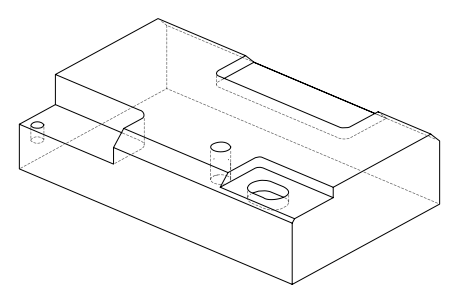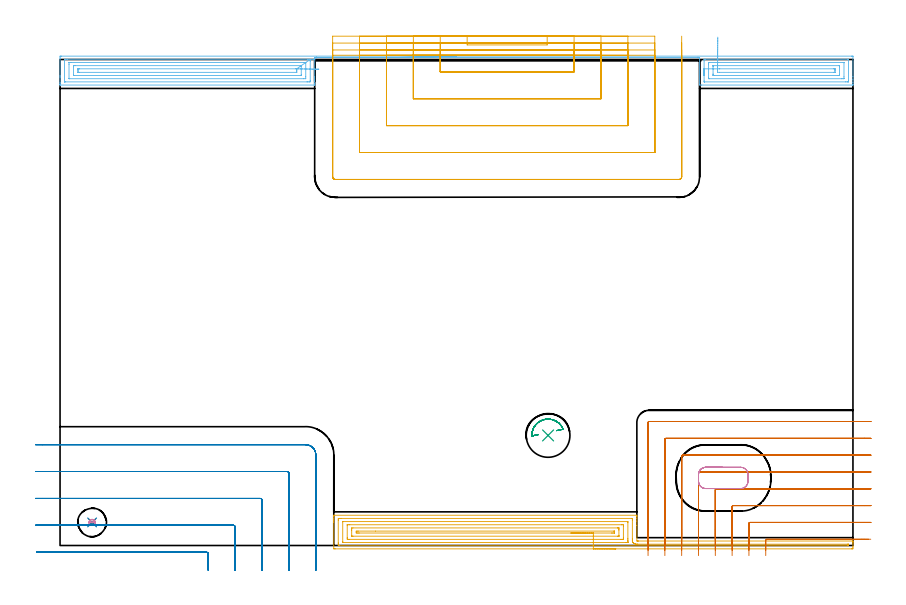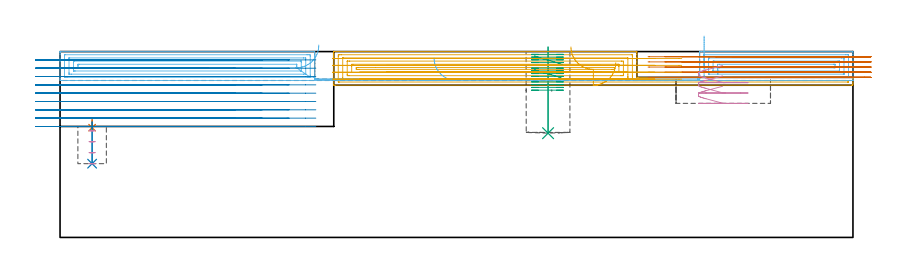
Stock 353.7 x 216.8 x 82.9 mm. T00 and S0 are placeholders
(PLAN: 11 operations, 9 tool changes, 53.8 min)
(1 SPOT_DRILL | STEP1POCKET | NXT0321_9005460120000 | 0.04 min | 3673 mm3)
(2 DRILL_BLIND_HOLE_INTO_CENTER | STEP1POCKET | NXT0301_088 | 0.08 min | 1714 mm3)
(3 INDEXABLE_INSERT_DRILL_BLIND_HOLE_FROM_SOLID | STEP1POCKET_1 | NXT0302_010 | 0.16 min | 10790 mm3)
(4 MILL_ROUGH_BLIND_HOLE_CONTOUR | STEP1POCKET | NXT0201_013 | Spiral | 0.22 min | 871 mm3)
(5 AREA_MILL | FG_CHAMFER_SURFACE | UGT0205_001 | 8.25 min | 26451 mm3)
(6 AREA_MILL_1 | FG_CHAMFER_SURFACE_1 | UGT0205_001 | 9.42 min | 28259 mm3)
(7 MILL_CORNER_NOTCH_RECTANGULAR | CORNER_NOTCH_RECTANGULAR | NXT0201_013 | Follow Part, ap 2.5, ae 75% | 8.74 min | 56936 mm3)
(8 MILL_CORNER_NOTCH_RECTANGULAR_1 | CORNER_NOTCH_RECTANGULAR_1 | NXT0201_012 | Follow Part, ap 4, ae 75% | 13.18 min | 210055 mm3)
(9 MILL_CORNER_NOTCH_ROUND | CORNER_NOTCH_ROUND_CONCAVE | UGT0201_099 | Follow Part, ap 1.25, ae 75% | 1.03 min | 30 mm3)
(10 MILL_RECTANGULAR_POCKET | POCKET_RECTANGULAR_STRAIGHT | UGT0201_094 | Follow Part, ap 5, ae 75% | 0.71 min | 12630 mm3)
(11 MILL_SLOT | SLOT_PARTIAL_RECTANGULAR | NXT0201_012 | Follow Part, ap 4, ae 75% | 12.02 min | 116360 mm3)
(TOOL NXT0321_9005460120000 | NC Spot Drill, 142deg, 12mm, Carbide, Uncoated | D12 PA142 FL30 Z2)
(TOOL NXT0301_088 | Carbide Drill 11.7mm [860.1-1170-035A1-MM 2214] | D11.7 PA140 FL55 Z2)
(TOOL NXT0302_010 | Index. Insert Drill 19.5mm [880-D1950L25-05] | D19.5 PA176 FL98 Z2)
(TOOL NXT0201_013 | ENDMILL 10mm | D10 FL30 Z4)
(TOOL UGT0205_001 | Chamfer Mill 20 x 3 x 45 deg. | D20 FL50 Z2)
(TOOL NXT0201_012 | ENDMILL 16mm [2P460-1600-NA 1630] | D16 FL38 Z6)
(TOOL UGT0201_099 | End Mill 5 mm | D5 FL13 Z4)
(TOOL UGT0201_094 | End mill 20 mm | D20 FL38 Z4)
(OP 1 SPOT_DRILL)
G17 G21 G94 G90
T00 M6
G54
G17 G0 G90 X14.3 Y10.3 S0 M3
G43 Z92.9 H0
G94 G81 G98 Z48.953 F250. R52.5
G80
M5
M2
(OP 2 DRILL_BLIND_HOLE_INTO_CENTER)
G17 G21 G94 G90
T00 M6
G54
G17 G0 G90 X14.3 Y10.3 S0 M3
G43 Z92.9 H1
G94 G81 G98 Z32.9 F250. R51.5
G80
M5
M2
(OP 3 INDEXABLE_INSERT_DRILL_BLIND_HOLE_FROM_SOLID)
G17 G21 G94 G90
T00 M6
G54
G17 G0 G90 X217.7 Y49.1 S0 M3
G43 Z92.9 H1
G94 G81 G98 Z46.5 F250. R84.9
G80
M5
M2
(OP 4 MILL_ROUGH_BLIND_HOLE_CONTOUR)
G17 G21 G94 G90
T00 M6
G54
G17 G0 G90 X14.3 Y10.3 S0 M3
G43 Z92.9 H0
Z47.6
G94 G3 X14.933 Y11.017 R0.638 F250.
X14.131 Y11.639 R0.717
X12.961 Y10.131 R1.35
X14.131 Y11.639 R-1.35
X13.546 Y10.885 R0.675
X14.3 Y10.3 R0.675
G0 Z42.7
G3 X14.933 Y11.017 R0.638
X14.131 Y11.639 R0.717
X12.961 Y10.131 R1.35
X14.131 Y11.639 R-1.35
X13.546 Y10.885 R0.675
X14.3 Y10.3 R0.675
G0 Z37.8
G3 X14.933 Y11.017 R0.638
X14.131 Y11.639 R0.717
X12.961 Y10.131 R1.35
X14.131 Y11.639 R-1.35
X13.546 Y10.885 R0.675
X14.3 Y10.3 R0.675
G0 Z32.9
G3 X14.933 Y11.017 R0.638
X14.131 Y11.639 R0.717
X12.961 Y10.131 R1.35
X14.131 Y11.639 R-1.35
X13.546 Y10.885 R0.675
X14.3 Y10.3 R0.675
G0 Z92.9
M5
M2
(OP 5 AREA_MILL)
G17 G21 G94 G90
T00 M6
G54
G17 G0 G90 X247.9 Y-1.5 S1061 M3
G43 Z92.9 H0
Z77.9
G94 G1 X247.862 Z77.028 F250.
X247.748 Z76.163
X247.559 Z75.312
X247.297 Z74.48
X246.963 Z73.674
X246.56 Z72.9
X246.092 Z72.164
X245.56 Z71.472
X244.971 Z70.829
X244.328 Z70.24
X243.636 Z69.708
X242.9 Z69.24
X242.126 Z68.837
X241.32 Z68.503
X240.488 Z68.241
X239.636 Z68.052
X238.772 Z67.938
X237.9 Z67.9
X122.712
X122.271 Y-1.496 Z67.902
X122.11 Y-1.492 Z67.906
X122.1 Y-1.328 Z68.07
Y10.407 Z79.801
Y10.961 Z80.358
Y11.288 Z80.684
Y11.842 Z81.238
Y12.169 Z81.564
Y12.823 Z82.223
Y13.166 Z82.566
X122.105 Y13.497 Z82.887
X122.107 Y13.498 Z82.889
X122.266 Y13.5 Z82.9
X257.098
X257.293 Y13.497 Z82.889
X257.295 Y13.496 Z82.887
X257.3 Y13.093 Z82.493
Y12.967 Z82.367
Y12.169 Z81.564
Y10.889 Z80.286
Y8.885 Z78.282
Y2.001 Z71.399
X257.583
X257.839 Y2.006 Z71.393
X257.885 Y2. Z71.4
X353.534
X353.69 Y1.998 Z71.388
X353.698 Y1.851 Z71.243
X353.7 Y1.698 Z71.098
Y1.366 Z70.766
Y0.712 Z70.107
Y-0.496 Z68.901
X353.696 Y-1.051 Z68.344
X353.69 Y-1.49 Z67.904
X353.538 Y-1.495 Z67.901
X353.088 Y-1.5 Z67.9
X237.9
Y-0.086 Z69.314
X124.498 Y-0.085 Z69.315
X124.412 Y-0.084 Z69.316
X124.132 Y-0.079 Z69.321
X124.11 Y0.012 Z69.412
X124.103 Y0.22 Z69.62
X124.101 Y0.712 Z70.112
X124.1 Y1.105 Z70.505
X124.101 Y11.288 Z80.688
X124.103 Y11.678 Z81.078
X124.11 Y12.067 Z81.467
X124.498 Y12.082 Z81.482
X124.585 Y12.084 Z81.484
X125.391 Y12.086 Z81.486
X125.475
X254.951 Y12.085 Z81.485
X255.25 Y12.08 Z81.48
X255.282 Y12.079 Z81.479
X255.29 Y12.061 Z81.461
X255.296 Y12.022 Z81.422
X255.298 Y11.984 Z81.384
X255.3 Y11.741 Z81.141
Y11.288 Z80.688
Y2.927 Z72.327
X255.303 Y2.475 Z71.875
X255.31 Y2.036 Z71.436
X255.328 Y1.812 Z71.212
X255.395 Y1.593 Z70.993
X255.528 Y1.36 Z70.76
X255.641 Y1.223 Z70.623
X255.759 Y1.109 Z70.509
X255.991 Y0.94 Z70.34
X256.158 Y0.848 Z70.248
X256.493 Y0.712 Z70.112
X256.652 Y0.667 Z70.067
X256.711 Y0.653 Z70.053
X257.097 Y0.6 Z70.
X257.411 Y0.59 Z69.99
X257.544 Y0.587 Z69.987
X257.672 Y0.586 Z69.986
X351.302
X351.431 Y0.585 Z69.985
X351.658 Y0.58 Z69.98
X351.682 Y0.579 Z69.979
X351.69 Y0.569 Z69.969
X351.696 Y0.538 Z69.938
X351.698 Y0.508 Z69.908
X351.7 Y0.32 Z69.72
X351.699 Y0.063 Z69.463
X351.698 Y0.001 Z69.401
X351.694 Y-0.049 Z69.351
X351.691 Y-0.076 Z69.324
X351.658 Y-0.079 Z69.321
X351.302 Y-0.085 Z69.315
X351.217 Y-0.086 Z69.314
X237.9
Y1.328 Z70.728
X126.284 Y1.329 Z70.729
X126.194 Y1.33 Z70.73
X126.124 Y1.333 Z70.733
X126.11 Y1.335 Z70.735
X126.107 Y1.361 Z70.761
X126.103 Y1.412 Z70.812
X126.101 Y1.593 Z70.993
X126.1 Y1.775 Z71.175
X126.101 Y10.587 Z79.987
X126.107 Y10.648 Z80.048
X126.11 Y10.665 Z80.065
X126.118 Y10.667 Z80.067
X126.15 Y10.669 Z80.069
X126.284 Y10.671 Z80.071
X253.08
X253.169 Y10.67 Z80.07
X253.24 Y10.667 Z80.067
X253.28 Y10.665 Z80.065
X253.29 Y10.623 Z80.023
X253.295 Y10.407 Z79.807
X253.299 Y10.19 Z79.59
X253.3 Y3.139 Z72.539
X253.302 Y2.475 Z71.875
X253.304 Y2.254 Z71.654
X253.317 Y1.923 Z71.323
X253.352 Y1.593 Z70.993
X253.384 Y1.443 Z70.843
X253.404 Y1.346 Z70.746
X253.401 Y1.334 Z70.734
X253.386 Y1.332 Z70.732
X253.347 Y1.33 Z70.73
X253.08 Y1.329 Z70.729
X252.455 Y1.328 Z70.728
X237.9
Y2.743 Z72.143
X128.963
X128.69 Y2.744 Z72.144
X128.226 Y2.748 Z72.148
X128.125 Y2.749 Z72.149
X128.11 Y2.927 Z72.327
X128.1 Y3.326 Z72.726
Y3.356 Z72.756
X128.101 Y9.07 Z78.47
X128.103 Y9.176 Z78.576
X128.107 Y9.229 Z78.629
X128.11 Y9.249 Z78.649
X128.135 Y9.251 Z78.651
X128.344 Y9.255 Z78.655
X128.963 Y9.257 Z78.657
X129.234
X250.401 Y9.256 Z78.656
X250.674 Y9.255 Z78.655
X251.294 Y9.25 Z78.65
X251.3 Y8.644 Z78.044
Y3.356 Z72.756
X251.294 Y2.75 Z72.15
X251.019 Y2.747 Z72.147
X250.401 Y2.743 Z72.143
X250.129
X237.9
Y4.157 Z73.557
X130.667
X130.504 Y4.158 Z73.558
X130.178 Y4.164 Z73.564
X130.108 Y4.166 Z73.566
X130.106 Y4.172 Z73.572
X130.103 Y4.195 Z73.595
X130.101 Y4.237 Z73.637
X130.1 Y6.881 Z76.281
X130.102 Y7.52 Z76.92
X130.107 Y7.763 Z77.163
X130.11 Y7.836 Z77.236
X130.667 Y7.843 Z77.243
X248.697
X248.86 Y7.842 Z77.242
X249.186 Y7.838 Z77.238
X249.276 Y7.836 Z77.236
X249.291 Y7.829 Z77.229
X249.294 Y7.807 Z77.207
X249.296 Y7.763 Z77.163
X249.3 Y7.087 Z76.487
Y6.881 Z76.281
Y4.443 Z73.843
X249.299 Y4.237 Z73.637
X249.298 Y4.195 Z73.595
X249.294 Y4.175 Z73.575
X249.292 Y4.169 Z73.569
X249.266 Y4.164 Z73.564
X248.941 Y4.159 Z73.559
X248.778 Y4.157 Z73.557
X237.9
Y5.571 Z74.971
X133.427
X132.968 Y5.572 Z74.972
X132.534 Y5.575 Z74.975
X132.11 Y5.578 Z74.978
X132.108 Y6. Z75.4
X132.107 Y6.422 Z75.822
X132.534 Y6.425 Z75.825
X132.994 Y6.428 Z75.828
X140.721 Y6.429 Z75.829
X246.829 Y6.428 Z75.828
X247.29 Y6.426 Z75.826
X247.293 Y6.424 Z75.824
X247.298 Y6.419 Z75.819
X247.299 Y6. Z75.4
X247.298 Y5.768 Z75.168
X247.295 Y5.652 Z75.052
X247.29 Y5.595 Z74.995
X247.285 Y5.578 Z74.978
X247.259 Y5.576 Z74.976
X246.829 Y5.573 Z74.973
X246.371 Y5.571 Z74.971
X245.936
X237.9
X237.028 Z75.009
X236.164 Z75.123
X235.312 Z75.312
X234.48 Z75.574
X233.674 Z75.908
X232.9 Z76.311
X232.164 Z76.78
X231.472 Z77.311
X230.829 Z77.9
X230.24 Z78.543
X229.708 Z79.235
X229.24 Z79.971
X228.837 Z80.745
X228.503 Z81.551
X228.241 Z82.383
X228.052 Z83.235
X227.938 Z84.1
X227.9 Z84.971
G0 Z92.9
M5
M2
(OP 6 AREA_MILL_1)
G17 G21 G94 G90
T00 M6
G54
G17 G0 G90 X166.85 Y218.3 S1061 M3
G43 Z92.9 H0
Z80.
G94 G1 X166.888 Z79.128 F250.
X167.002 Z78.263
X167.191 Z77.412
X167.453 Z76.58
X167.787 Z75.774
X168.19 Z75.
X168.658 Z74.264
X169.19 Z73.572
X169.779 Z72.929
X170.422 Z72.339
X171.114 Z71.808
X171.85 Z71.34
X172.624 Z70.937
X173.43 Z70.603
X174.262 Z70.341
X175.114 Z70.152
X175.978 Z70.038
X176.85 Z70.
X353.096
X353.649 Y218.294 Z70.003
X353.69 Y218.292 Z70.006
X353.7 Y218.245 Z70.052
Y209.23 Z79.065
Y207.793 Z80.503
Y206.61 Z81.684
Y205.639 Z82.66
X353.697 Y205.517 Z82.775
X353.69 Y205.402 Z82.888
X353.542 Y205.4 Z82.9
X286.167
X285.31 Y205.407 Z82.893
X285.3 Y205.727 Z82.572
Y217.7 Z70.6
X284.707
X284.562 Y217.695 Z70.593
X284.559 Y217.697 Z70.596
X284.556 Y217.699 Z70.598
X284.554 Y217.698 Z70.594
X284.472 Y217.7 Z70.6
X284.467 Y217.699 Z70.597
X284.454 Y217.7 Z70.6
X284.45 Z70.597
X284.427 Z70.6
X114.464
X114.462 Y217.698 Z70.597
X114.457 Y217.692 Z70.584
X114.455 Y217.695 Z70.588
X114.442 Y217.697
X114.439 Y217.7 Z70.595
X114.437 Z70.6
X114.435 Y217.698 Z70.599
X114.434 Z70.595
X114.431 Y217.7 Z70.596
X114.414 Z70.6
X114.383 Y217.687 Z70.586
X114.376 Y217.689 Z70.588
X114.347 Y217.696 Z70.594
X114.328 Y217.698 Z70.598
X114.326 Y217.7 Z70.6
X114.321 Y217.699 Z70.595
X114.319 Y217.698 Z70.593
X114.286 Z70.594
X114.284 Y217.699 Z70.595
X114.277 Y217.7 Z70.6
X114.272 Y217.693 Z70.59
X114.263 Y217.698 Z70.598
X114.227 Y217.7 Z70.6
X114.216 Y217.694 Z70.592
X114.204 Y217.699 Z70.598
X114.16 Y217.695 Z70.595
X114.025 Y217.698 Z70.598
X113.6
Y209.23 Z79.063
Y208.57 Z79.727
Y208.357 Z79.94
Y207.697 Z80.6
Y207.484 Z80.812
Y207.057 Z81.242
Y206.164 Z82.135
Y205.564 Z82.734
X113.599 Y205.482 Z82.811
X113.597 Y205.451 Z82.841
X113.59 Y205.403 Z82.889
X113.491 Y205.4 Z82.9
X0.158
X0.01 Y205.403 Z82.888
X0.005 Y205.451 Z82.84
X0.001 Y205.519 Z82.773
X0. Y205.639 Z82.66
Y205.991 Z82.308
Y206.61 Z81.684
Y208.667 Z79.631
Y209.23 Z79.065
Y209.735 Z78.56
X0.001 Y217.372 Z70.925
X0.006 Y217.963 Z70.334
X0.01 Y218.293 Z70.004
X0.263 Y218.297 Z70.001
X0.605 Y218.3 Z70.
X176.85
X150.525 Y217.7 Z70.6
X114.464
X114.462 Y217.698 Z70.597
X114.457 Y217.692 Z70.584
X114.455 Y217.695 Z70.588
X114.442 Y217.697
X114.439 Y217.7 Z70.595
X114.437 Z70.6
X114.435 Y217.698 Z70.599
X114.434 Z70.595
X114.431 Y217.7 Z70.596
X114.427 Z70.597
X114.414 Z70.6
X114.39 Y217.69 Z70.589
X114.383 Y217.687 Z70.586
X114.344 Y217.696 Z70.595
X114.327 Y217.699 Z70.599
X114.326 Y217.7 Z70.6
X114.319 Y217.698 Z70.593
X114.286 Z70.594
X114.277 Y217.7 Z70.6
X114.276 Y217.698 Z70.598
X114.272 Y217.693 Z70.59
X114.263 Y217.698 Z70.598
X114.227 Y217.7 Z70.6
X114.216 Y217.694 Z70.592
X114.204 Y217.699 Z70.598
X114.16 Y217.695 Z70.595
X114.025 Y217.698 Z70.598
X113.937
X113.6
Y216.806 Z71.49
X113.418 Y216.803 Z71.495
X113.045 Y216.795 Z71.505
X111.596 Y216.761 Z71.539
X111.599 Y216.216 Z72.084
X111.6 Y215.884 Z72.416
X111.599 Y207.484 Z80.816
X111.597 Y207.154 Z81.146
X111.59 Y206.825 Z81.475
X111.26 Y206.819 Z81.481
X111.05 Y206.816 Z81.484
X110.368 Y206.814 Z81.486
X110.159
X2.389 Y206.815 Z81.485
X2.179 Y206.816 Z81.484
X2.047 Y206.819 Z81.481
X2.019 Y206.821 Z81.479
X2.01 Y206.834 Z81.466
X2.007 Y206.859 Z81.441
X2.001 Y206.99 Z81.31
Y216.597 Z71.703
X2.004 Y216.724 Z71.576
X2.009 Y216.825 Z71.475
X2.014 Y216.879 Z71.421
X2.048 Y216.88 Z71.42
X2.389 Y216.884 Z71.416
X2.598 Y216.885 Z71.415
X3.282 Y216.886 Z71.414
X110.576
X111.26 Y216.884 Z71.416
X111.472 Y216.882 Z71.418
X111.569 Y216.879 Z71.421
X111.59 Y216.848 Z71.452
X111.596 Y216.761 Z71.539
X109.59 Y215.459 Z72.841
X109.595 Y215.343 Z72.957
X109.599 Y215.222 Z73.078
X109.6 Y209.108 Z79.192
X109.594 Y208.357 Z79.943
X109.593 Y208.242 Z80.058
X109.475 Y208.235 Z80.065
X108.713 Y208.229 Z80.071
X108.583
X4.305
X4.174 Y208.23 Z80.07
X4.044 Y208.234 Z80.066
X4.014 Y208.235 Z80.065
X4.009 Y208.256 Z80.044
X4.004 Y208.3 Z80.
X4.002 Y208.357 Z79.943
X4. Y214.64 Z73.66
X4.004 Y215.343 Z72.957
X4.007 Y215.428 Z72.872
X4.01 Y215.464 Z72.836
X4.048 Y215.467 Z72.833
X4.174 Y215.469 Z72.831
X4.935 Y215.471 Z72.829
X5.066 Y215.472 Z72.828
X108.583 Y215.471 Z72.829
X109.347 Y215.468 Z72.832
X109.475 Y215.465 Z72.835
X109.59 Y215.459 Z72.841
X107.59 Y214.049 Z74.251
X107.592 Y213.981 Z74.319
X107.599 Y213.686 Z74.614
Y210.103 Z78.197
X107.593 Y209.711 Z78.589
X107.59 Y209.664 Z78.636
X107.584 Y209.649 Z78.651
X107.551 Y209.648 Z78.652
X107.426 Y209.645 Z78.655
X107.269 Y209.643 Z78.657
X6.43
X6.129 Y209.644 Z78.656
X6.082 Y209.646 Z78.654
X6.035 Y209.65 Z78.65
X6.01 Y209.656 Z78.644
X6. Y210.103 Z78.197
X6.001 Y213.597 Z74.703
X6.01 Y214.012 Z74.288
X6.022 Y214.051 Z74.249
X6.098 Y214.053 Z74.247
X6.223 Y214.056 Z74.244
X6.381 Y214.057 Z74.243
X6.851
X107.22
X107.497 Y214.055 Z74.245
X107.546 Y214.052 Z74.248
X107.59 Y214.049 Z74.251
X105.59 Y212.636 Z75.664
X105.592 Y212.544 Z75.756
X105.599 Y212.15 Z76.15
Y211.85 Z76.45
X105.597 Y211.279 Z77.021
X105.59 Y211.085 Z77.215
X105.587 Y211.063 Z77.237
X105.569 Y211.061 Z77.239
X105.52 Y211.059 Z77.241
X105.419 Y211.058 Z77.242
X8.554 Y211.057 Z77.243
X8.21 Y211.061 Z77.239
X8.039 Y211.064 Z77.236
X8.009 Y211.068 Z77.232
X8.006 Y211.098 Z77.202
X8.004 Y211.146 Z77.154
X8. Y211.599 Z76.701
Y211.85 Z76.45
X8.001 Y212.472 Z75.828
X8.004 Y212.561 Z75.739
X8.008 Y212.615 Z75.685
X8.012 Y212.637 Z75.663
X8.029 Y212.638 Z75.662
X8.231 Y212.641 Z75.659
X8.636 Y212.643 Z75.657
X8.718
X105.096
X105.432 Y212.638 Z75.662
X105.59 Y212.636 Z75.664
X106.461 Y212.621 Z75.717
X107.323 Y212.606 Z75.846
X108.171 Y212.591 Z76.05
X108.999 Y212.577 Z76.326
X109.799 Y212.563 Z76.674
X110.565 Y212.55 Z77.09
X111.293 Y212.537 Z77.572
X111.975 Y212.525 Z78.115
X112.608 Y212.514 Z78.715
X113.186 Y212.504 Z79.368
X113.705 Y212.495 Z80.07
X114.161 Y212.487 Z80.813
X114.551 Y212.481 Z81.594
X114.87 Y212.475 Z82.406
X115.118 Y212.471 Z83.242
X115.292 Y212.468 Z84.097
X115.391 Y212.466 Z84.964
X115.414 Z85.836
G0 Z92.9
X287.3 Y212.637
Z89.805
G1 Y212.047 Z89.162
Y211.516 Z88.47
Y211.048 Z87.734
Y210.645 Z86.96
Y210.311 Z86.155
Y210.049 Z85.323
Y209.86 Z84.471
Y209.746 Z83.606
Y209.708 Z82.734
Y209.746 Z81.863
Y209.86 Z80.998
Y210.049 Z80.146
Y210.311 Z79.314
Y210.645 Z78.508
Y211.048 Z77.734
Y211.516 Z76.999
Y212.047 Z76.306
Y212.637 Z75.663
X287.302 Y216.216 Z72.084
X287.308 Y216.846 Z71.454
X287.318 Y216.879 Z71.421
X287.354 Y216.882 Z71.418
X287.439 Y216.884 Z71.416
X287.61 Y216.885 Z71.415
X287.952 Y216.886 Z71.414
X351.311
X351.52 Y216.885 Z71.415
X351.653 Y216.881 Z71.419
X351.681 Y216.879 Z71.421
X351.69 Y216.866 Z71.434
X351.694 Y216.842 Z71.458
X351.699 Y216.71 Z71.59
X351.7 Y207.103 Z81.197
X351.697 Y206.976 Z81.324
X351.691 Y206.875 Z81.425
X351.686 Y206.821 Z81.479
X351.652 Y206.819 Z81.481
X351.311 Y206.815 Z81.485
X351.102 Y206.814 Z81.486
X350.418
X287.513
X287.398 Y206.816 Z81.484
X287.342 Y206.818 Z81.482
X287.318 Y206.821 Z81.479
X287.31 Y206.831 Z81.469
X287.301 Y207.247 Z81.053
X287.3 Y212.637 Z75.663
X289.3
Y214.47 Z73.83
X289.301 Y214.896 Z73.404
X289.307 Y215.343 Z72.957
X289.31 Y215.448 Z72.852
X289.323 Y215.465 Z72.835
X289.387 Y215.468 Z72.832
X289.474 Y215.47 Z72.83
X289.605 Y215.471 Z72.829
X289.736 Y215.472 Z72.828
X349.395 Y215.471 Z72.829
X349.526 Y215.47 Z72.83
X349.656 Y215.467 Z72.833
X349.686 Y215.465 Z72.835
X349.691 Y215.444 Z72.856
X349.697 Y215.4 Z72.9
X349.699 Y215.343 Z72.957
X349.7 Y209.06 Z79.24
X349.697 Y208.357 Z79.943
X349.694 Y208.272 Z80.028
X349.69 Y208.236 Z80.064
X349.653 Y208.233 Z80.067
X349.526 Y208.231 Z80.069
X348.765 Y208.228 Z80.072
X348.634
X289.736 Y208.229 Z80.071
X289.605 Y208.23 Z80.07
X289.344 Y208.235 Z80.065
X289.309 Y208.243 Z80.057
X289.306 Y208.259 Z80.041
X289.302 Y208.296 Z80.004
X289.301 Y208.357 Z79.943
X289.3 Y208.784 Z79.516
Y212.637 Z75.663
X291.3
Y213.597 Z74.703
X291.301 Y213.812 Z74.488
X291.307 Y214.029 Z74.271
X291.31 Y214.052 Z74.248
X291.317 Y214.054 Z74.246
X291.345 Y214.056 Z74.244
X291.403 Y214.057 Z74.243
X291.521
X347.572 Y214.056 Z74.244
X347.618 Y214.055 Z74.245
X347.665 Y214.051 Z74.249
X347.69 Y214.044 Z74.256
X347.7 Y213.597 Z74.703
X347.699 Y210.103 Z78.197
X347.69 Y209.688 Z78.612
X347.678 Y209.649 Z78.651
X347.602 Y209.646 Z78.654
X347.477 Y209.644 Z78.656
X347.32 Y209.643 Z78.657
X346.849
X291.992
X291.521 Y209.645 Z78.655
X291.365 Y209.647 Z78.653
X291.317 Y209.649 Z78.651
X291.31 Y209.743 Z78.557
X291.304 Y209.887 Z78.413
X291.301 Y210.103 Z78.197
X291.3 Y210.32 Z77.98
Y212.637 Z75.663
X293.306 Y212.622 Z75.678
Y212.636 Z75.664
X293.392 Y212.639 Z75.661
X294.198 Y212.643 Z75.657
X294.28
X345.146
X345.49 Y212.64 Z75.66
X345.661 Y212.636 Z75.664
X345.691 Y212.632 Z75.668
X345.694 Y212.602 Z75.698
X345.697 Y212.554 Z75.746
X345.7 Y212.101 Z76.199
Y211.85 Z76.45
Y211.228 Z77.072
X345.697 Y211.139 Z77.161
X345.692 Y211.085 Z77.215
X345.688 Y211.063 Z77.237
X345.671 Y211.062 Z77.238
X345.469 Y211.059 Z77.241
X345.064 Y211.057 Z77.243
X344.982
X294.116
X293.306 Y211.064 Z77.236
X293.3 Y211.85 Z76.45
X293.306 Y212.622 Z75.678
X293.311 Y213.265 Z75.089
X293.316 Y213.957 Z74.558
X293.321 Y214.693 Z74.089
X293.327 Y215.467 Z73.686
X293.333 Y216.273 Z73.352
X293.339 Y217.105 Z73.09
X293.345 Y217.956 Z72.901
X293.351 Y218.821 Z72.787
X293.358 Y219.693 Z72.749
X293.364 Y220.564 Z72.787
X293.371 Y221.429 Z72.901
X293.377 Y222.281 Z73.09
X293.383 Y223.113 Z73.352
X293.389 Y223.919 Z73.686
X293.395 Y224.693 Z74.089
X293.4 Y225.428 Z74.558
X293.405 Y226.12 Z75.089
X293.41 Y226.764 Z75.678
G0 Z92.9
M5
M2
(OP 7 MILL_CORNER_NOTCH_RECTANGULAR)
G17 G21 G94 G90
T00 M6
G54
G17 G0 G90 X361.402 Y10.3 S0 M3
G43 Z92.9 H0
Z80.6
G94 G1 X358.402 F250.
X307.796 F500.
G3 X307.3 Y9.804 R0.5
G1 Y7.
Y4. F250.
G0 Z92.9
X361.7 Y17.8
Z80.6
G1 X358.7
X300.296 F500.
G3 X299.8 Y17.304 R0.5
G1 Y7.
Y4. F250.
G0 Z92.9
X361.7 Y25.3
Z80.6
G1 X358.7
X292.796 F500.
G3 X292.3 Y24.804 R0.5
G1 Y7.
Y4. F250.
G0 Z92.9
X361.7 Y32.8
Z80.6
G1 X358.7
X285.296 F500.
G3 X284.8 Y32.303 R0.5
G1 Y7.
Y4. F250.
G0 Z92.9
X361.7 Y40.3
Z80.6
G1 X358.7
X277.797 F500.
G3 X277.3 Y39.803 R0.5
G1 Y7.
Y4. F250.
G0 Z92.9
X361.7 Y47.8
Z80.6
G1 X358.7
X270.297 F500.
G3 X269.8 Y47.303 R0.5
G1 Y7.
Y4. F250.
G0 Z92.9
X361.7 Y55.3
Z80.6
G1 X358.7
X262.797 F500.
G3 X262.3 Y54.803 R0.5
G1 Y7.
Y4. F250.
G0 Z92.9
X361.699 Y10.3
Z78.3
G1 X358.699
X307.796 F500.
G3 X307.3 Y9.804 R0.5
G1 Y5.4
Y2.4 F250.
G0 Z92.9
X361.7 Y17.8
Z78.3
G1 X358.7
X300.296 F500.
G3 X299.8 Y17.304 R0.5
G1 Y5.4
Y2.4 F250.
G0 Z92.9
X361.7 Y25.3
Z78.3
G1 X358.7
X292.796 F500.
G3 X292.3 Y24.804 R0.5
G1 Y5.4
Y2.4 F250.
G0 Z92.9
X361.7 Y32.8
Z78.3
G1 X358.7
X285.297 F500.
G3 X284.8 Y32.304 R0.5
G1 Y5.4
Y2.4 F250.
G0 Z92.9
X361.7 Y40.3
Z78.3
G1 X358.7
X277.797 F500.
G3 X277.3 Y39.803 R0.5
G1 Y5.4
Y2.4 F250.
G0 Z92.9
X361.7 Y47.8
Z78.3
G1 X358.7
X270.297 F500.
G3 X269.8 Y47.303 R0.5
G1 Y5.4
Y2.4 F250.
G0 Z92.9
X361.7 Y55.3
Z78.3
G1 X358.7
X262.797 F500.
G3 X262.3 Y54.803 R0.5
G1 Y5.4
Y2.4 F250.
G0 Z92.9
X361.7 Y10.3
Z76.
G1 X358.7
X307.796 F500.
G3 X307.3 Y9.804 R0.5
G1 Y3.1
Y0.1 F250.
G0 Z92.9
X361.7 Y17.8
Z76.
G1 X358.7
X300.296 F500.
G3 X299.8 Y17.304 R0.5
G1 Y3.1
Y0.1 F250.
G0 Z92.9
X361.7 Y25.3
Z76.
G1 X358.7
X292.796 F500.
G3 X292.3 Y24.804 R0.5
G1 Y3.1
Y0.1 F250.
G0 Z92.9
X361.7 Y32.8
Z76.
G1 X358.7
X285.297 F500.
G3 X284.8 Y32.304 R0.5
G1 Y3.1
Y0.1 F250.
G0 Z92.9
X361.7 Y40.3
Z76.
G1 X358.7
X277.797 F500.
G3 X277.3 Y39.803 R0.5
G1 Y3.1
Y0.1 F250.
G0 Z92.9
X361.7 Y47.8
Z76.
G1 X358.7
X270.297 F500.
G3 X269.8 Y47.303 R0.5
G1 Y3.1
Y0.1 F250.
G0 Z92.9
X361.7 Y55.3
Z76.
G1 X358.7
X262.797 F500.
G3 X262.3 Y54.803 R0.5
G1 Y3.1
Y0.1 F250.
G0 Z92.9
X360.696 Y2.8
Z73.7
G1 X357.696
X315.295 F500.
G3 X314.8 Y2.304 R0.5
G1 Y0.8
Y-2.2 F250.
G0 Z92.9
X361.7 Y10.3
Z73.7
G1 X358.7
X307.796 F500.
G3 X307.3 Y9.804 R0.5
G1 Y0.8
Y-2.2 F250.
G0 Z92.9
X361.7 Y17.8
Z73.7
G1 X358.7
X300.296 F500.
G3 X299.8 Y17.304 R0.5
G1 Y0.8
Y-2.2 F250.
G0 Z92.9
X361.7 Y25.3
Z73.7
G1 X358.7
X292.796 F500.
G3 X292.3 Y24.804 R0.5
G1 Y0.8
Y-2.2 F250.
G0 Z92.9
X361.7 Y32.8
Z73.7
G1 X358.7
X285.296 F500.
G3 X284.8 Y32.304 R0.5
G1 Y0.8
Y-2.2 F250.
G0 Z92.9
X361.7 Y40.3
Z73.7
G1 X358.7
X277.797 F500.
G3 X277.3 Y39.803 R0.5
G1 Y0.8
Y-2.2 F250.
G0 Z92.9
X361.7 Y47.8
Z73.7
G1 X358.7
X270.297 F500.
G3 X269.8 Y47.303 R0.5
G1 Y0.8
Y-2.2 F250.
G0 Z92.9
X361.7 Y55.3
Z73.7
G1 X358.7
X262.797 F500.
G3 X262.3 Y54.803 R0.5
G1 Y0.8
Y-2.2 F250.
G0 Z92.9
X361.65 Y2.8
Z71.4
G1 X358.65
X315.296 F500.
G3 X314.8 Y2.304 R0.5
G1 Y-1.499
Y-4.499 F250.
G0 Z92.9
X361.7 Y10.3
Z71.4
G1 X358.7
X307.796 F500.
G3 X307.3 Y9.804 R0.5
G1 Y-1.499
Y-4.499 F250.
G0 Z92.9
X361.7 Y17.8
Z71.4
G1 X358.7
X300.296 F500.
G3 X299.8 Y17.304 R0.5
G1 Y-1.499
Y-4.499 F250.
G0 Z92.9
X361.7 Y25.3
Z71.4
G1 X358.7
X292.796 F500.
G3 X292.3 Y24.804 R0.5
G1 Y-1.499
Y-4.499 F250.
G0 Z92.9
X361.7 Y32.8
Z71.4
G1 X358.7
X285.297 F500.
G3 X284.8 Y32.304 R0.5
G1 Y-1.499
Y-4.499 F250.
G0 Z92.9
X361.7 Y40.3
Z71.4
G1 X358.7
X277.797 F500.
G3 X277.3 Y39.803 R0.5
G1 Y-1.499
Y-4.499 F250.
G0 Z92.9
X361.7 Y47.8
Z71.4
G1 X358.7
X270.297 F500.
G3 X269.8 Y47.303 R0.5
G1 Y-1.499
Y-4.499 F250.
G0 Z92.9
X361.7 Y55.3
Z71.4
G1 X358.7
X262.797 F500.
G3 X262.3 Y54.803 R0.5
G1 Y-1.499
Y-4.499 F250.
G0 Z92.9
M5
M2
(OP 8 MILL_CORNER_NOTCH_RECTANGULAR_1)
G17 G21 G94 G90
T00 M6
G54
G17 G0 G90 X66.117 Y-11. S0 M3
G43 Z92.9 H1
Z79.189
G94 G1 X66.101 Y-8. F250.
X66.1 Y-7.746 F500.
Y-3.795
G3 X65.305 Y-3. R0.8
G1 X-7.416
X-10.416 F250.
G0 Z92.9
X78.122 Y-11.
Z79.189
G1 X78.101 Y-8.
X78.1 Y-7.746 F500.
Y8.205
G3 X77.305 Y9. R0.8
G1 X-8.
X-11. F250.
G0 Z92.9
X90.133 Y-11.
Z79.189
G1 X90.101 Y-8.
G2 X90.1 Y-7.746 R24. F500.
G1 Y20.204
G3 X89.304 Y21. R0.8
G1 X-8.
X-11. F250.
G0 Z92.9
X102.166 Y-10.999
Z79.189
G1 X102.103 Y-8.
G2 X102.1 Y-7.746 R12. F500.
G1 Y32.204
G3 X101.304 Y33. R0.8
G1 X-8.
X-11. F250.
G0 Z92.9
X114.1 Y-10.746
Z79.189
G1 Y-7.746
Y40.4 F500.
G3 X109.5 Y45. R4.6
G1 X-8.
X-11. F250.
G0 Z92.9
X66.104 Y-11.
Z75.478
G1 X66.1 Y-8.
Y-7.942 F500.
Y-3.795
G3 X65.305 Y-3. R0.8
G1 X-7.416
X-10.416 F250.
G0 Z92.9
X78.105 Y-11.
Z75.478
G1 X78.1 Y-8.
Y-7.942 F500.
Y8.205
G3 X77.305 Y9. R0.8
G1 X-8.
X-11. F250.
G0 Z92.9
X90.107 Y-11.
Z75.478
G1 X90.1 Y-8.
Y-7.942 F500.
Y20.204
G3 X89.304 Y21. R0.8
G1 X-8.
X-11. F250.
G0 Z92.9
X102.115 Y-11.
Z75.478
G1 X102.1 Y-8.
Y-7.942 F500.
Y32.204
G3 X101.304 Y33. R0.8
G1 X-8.
X-11. F250.
G0 Z92.9
X114.1 Y-10.942
Z75.478
G1 Y-7.942
Y40.4 F500.
G3 X109.5 Y45. R4.6
G1 X-8.
X-11. F250.
G0 Z92.9
X66.1 Y-11.
Z71.767
G1 Y-8.
Y-3.795 F500.
G3 X65.305 Y-3. R0.8
G1 X-7.416
X-10.416 F250.
G0 Z92.9
X78.1 Y-11.
Z71.767
G1 Y-8.
Y8.205 F500.
G3 X77.305 Y9. R0.8
G1 X-8.
X-11. F250.
G0 Z92.9
X90.1 Y-11.
Z71.767
G1 Y-8.
Y20.204 F500.
G3 X89.304 Y21. R0.8
G1 X-8.
X-11. F250.
G0 Z92.9
X102.1 Y-11.
Z71.767
G1 Y-8.
Y32.204 F500.
G3 X101.304 Y33. R0.8
G1 X-8.
X-11. F250.
G0 Z92.9
X114.1 Y-11.
Z71.767
G1 Y-8.
Y40.4 F500.
G3 X109.5 Y45. R4.6
G1 X-8.
X-11. F250.
G0 Z92.9
X66.1 Y-11.
Z68.056
G1 Y-8.
Y-3.795 F500.
G3 X65.305 Y-3. R0.8
G1 X-7.416
X-10.416 F250.
G0 Z92.9
X78.1 Y-11.
Z68.056
G1 Y-8.
Y8.205 F500.
G3 X77.305 Y9. R0.8
G1 X-8.
X-11. F250.
G0 Z92.9
X90.1 Y-11.
Z68.056
G1 Y-8.
Y20.204 F500.
G3 X89.304 Y21. R0.8
G1 X-8.
X-11. F250.
G0 Z92.9
X102.1 Y-11.
Z68.056
G1 Y-8.
Y32.204 F500.
G3 X101.304 Y33. R0.8
G1 X-8.
X-11. F250.
G0 Z92.9
X114.1 Y-11.
Z68.056
G1 Y-8.
Y40.4 F500.
G3 X109.5 Y45. R4.6
G1 X-8.
X-11. F250.
G0 Z92.9
X66.1 Y-11.
Z64.344
G1 Y-8.
Y-3.795 F500.
G3 X65.305 Y-3. R0.8
G1 X-7.416
X-10.416 F250.
G0 Z92.9
X78.1 Y-11.
Z64.344
G1 Y-8.
Y8.205 F500.
G3 X77.305 Y9. R0.8
G1 X-8.
X-11. F250.
G0 Z92.9
X90.1 Y-11.
Z64.344
G1 Y-8.
Y20.204 F500.
G3 X89.304 Y21. R0.8
G1 X-8.
X-11. F250.
G0 Z92.9
X102.1 Y-11.
Z64.344
G1 Y-8.
Y32.204 F500.
G3 X101.304 Y33. R0.8
G1 X-8.
X-11. F250.
G0 Z92.9
X114.1 Y-11.
Z64.344
G1 Y-8.
Y40.4 F500.
G3 X109.5 Y45. R4.6
G1 X-8.
X-11. F250.
G0 Z92.9
X66.1 Y-11.
Z60.633
G1 Y-8.
Y-3.795 F500.
G3 X65.305 Y-3. R0.8
G1 X-7.416
X-10.416 F250.
G0 Z92.9
X78.1 Y-11.
Z60.633
G1 Y-8.
Y8.205 F500.
G3 X77.305 Y9. R0.8
G1 X-8.
X-11. F250.
G0 Z92.9
X90.1 Y-11.
Z60.633
G1 Y-8.
Y20.204 F500.
G3 X89.304 Y21. R0.8
G1 X-8.
X-11. F250.
G0 Z92.9
X102.1 Y-11.
Z60.633
G1 Y-8.
Y32.204 F500.
G3 X101.304 Y33. R0.8
G1 X-8.
X-11. F250.
G0 Z92.9
X114.1 Y-11.
Z60.633
G1 Y-8.
Y40.4 F500.
G3 X109.5 Y45. R4.6
G1 X-8.
X-11. F250.
G0 Z92.9
X66.1 Y-11.
Z56.922
G1 Y-8.
Y-3.795 F500.
G3 X65.305 Y-3. R0.8
G1 X-7.416
X-10.416 F250.
G0 Z92.9
X78.1 Y-11.
Z56.922
G1 Y-8.
Y8.205 F500.
G3 X77.305 Y9. R0.8
G1 X-8.
X-11. F250.
G0 Z92.9
X90.1 Y-11.
Z56.922
G1 Y-8.
Y20.204 F500.
G3 X89.304 Y21. R0.8
G1 X-8.
X-11. F250.
G0 Z92.9
X102.1 Y-11.
Z56.922
G1 Y-8.
Y32.204 F500.
G3 X101.304 Y33. R0.8
G1 X-8.
X-11. F250.
G0 Z92.9
X114.1 Y-11.
Z56.922
G1 Y-8.
Y40.4 F500.
G3 X109.5 Y45. R4.6
G1 X-8.
X-11. F250.
G0 Z92.9
X66.1 Y-11.
Z53.211
G1 Y-8.
Y-3.795 F500.
G3 X65.305 Y-3. R0.8
G1 X-7.416
X-10.416 F250.
G0 Z92.9
X78.1 Y-11.
Z53.211
G1 Y-8.
Y8.205 F500.
G3 X77.305 Y9. R0.8
G1 X-8.
X-11. F250.
G0 Z92.9
X90.1 Y-11.
Z53.211
G1 Y-8.
Y20.204 F500.
G3 X89.304 Y21. R0.8
G1 X-8.
X-11. F250.
G0 Z92.9
X102.1 Y-11.
Z53.211
G1 Y-8.
Y32.204 F500.
G3 X101.304 Y33. R0.8
G1 X-8.
X-11. F250.
G0 Z92.9
X114.1 Y-11.
Z53.211
G1 Y-8.
Y40.4 F500.
G3 X109.5 Y45. R4.6
G1 X-8.
X-11. F250.
G0 Z92.9
X66.1 Y-11.
Z49.5
G1 Y-8.
Y-3.795 F500.
G3 X65.305 Y-3. R0.8
G1 X-7.416
X-10.416 F250.
G0 Z92.9
X78.1 Y-11.
Z49.5
G1 Y-8.
Y8.205 F500.
G3 X77.305 Y9. R0.8
G1 X-8.
X-11. F250.
G0 Z92.9
X90.1 Y-11.
Z49.5
G1 Y-8.
Y20.204 F500.
G3 X89.304 Y21. R0.8
G1 X-8.
X-11. F250.
G0 Z92.9
X102.1 Y-11.
Z49.5
G1 Y-8.
Y32.204 F500.
G3 X101.304 Y33. R0.8
G1 X-8.
X-11. F250.
G0 Z92.9
X114.1 Y-11.
Z49.5
G1 Y-8.
Y40.4 F500.
G3 X109.5 Y45. R4.6
G1 X-8.
X-11. F250.
G0 Z92.9
M5
M2
(OP 9 MILL_CORNER_NOTCH_ROUND)
G17 G21 G94 G90
T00 M6
G54
G17 G0 G90 X221.465 Y51.237 S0 M3
G43 Z92.9 H0
Z81.671
G94 G1 X224.397 Y51.872 F250.
X224.449 Y51.883 F500.
G3 X210.405 Y48.842 R7.3
G1 X210.461 Y48.854
X213.393 Y49.489 F250.
G0 X221.46 Y51.236 Z80.443
G1 X224.393 Y51.871
X224.449 Y51.883 F500.
G3 X210.405 Y48.842 R7.3
G1 X210.461 Y48.854
X213.393 Y49.489 F250.
G0 X221.459 Y51.235 Z79.214
G1 X224.391 Y51.87
X224.449 Y51.883 F500.
G3 X210.405 Y48.842 R7.3
G1 X210.461 Y48.854
X213.393 Y49.489 F250.
G0 X221.459 Y51.235 Z77.986
G1 X224.391 Y51.87
X224.449 Y51.883 F500.
G3 X210.405 Y48.842 R7.3
G1 X210.461 Y48.854
X213.393 Y49.489 F250.
G0 X211.665 Y53.108 Z80.986
G1 X211.823 Y53.357 Z80.907
X212.062 Y53.654 Z80.804
X212.554 Y54.207 Z80.606
X212.824 Y54.477 Z80.504
X213.627 Y55.106 Z80.23
X214.511 Y55.616 Z79.957
X215.458 Y55.998 Z79.683
X216.449 Y56.243 Z79.41
X217.465 Y56.347 Z79.136
X218.485 Y56.308 Z78.863
X219.489 Y56.126 Z78.589
X220.458 Y55.805 Z78.316
X221.373 Y55.352 Z78.042
X222.215 Y54.775 Z77.769
X222.969 Y54.086 Z77.495
X223.618 Y53.298 Z77.222
X224.15 Y52.428 Z76.948
X224.398 Y51.872 Z76.785
X224.449 Y51.883 Z76.771
X224.398 Y51.872 Z76.757
X224.449 Y51.883 F500.
G3 X210.405 Y48.842 R7.3
G1 X210.461 Y48.854
X213.393 Y49.489 F250.
G0 X221.465 Y51.237 Z75.528
G1 X224.397 Y51.872
X224.449 Y51.883 F500.
G3 X210.405 Y48.842 R7.3
G1 X210.461 Y48.854
X213.393 Y49.489 F250.
G0 X221.465 Y51.237 Z74.3
G1 X224.397 Y51.872
X224.449 Y51.883 F500.
G3 X210.405 Y48.842 R7.3
G1 X210.461 Y48.854
X213.393 Y49.489 F250.
G0 X221.465 Y51.237 Z73.071
G1 X224.397 Y51.872
X224.449 Y51.883 F500.
G3 X210.405 Y48.842 R7.3
G1 X210.461 Y48.854
X213.393 Y49.489 F250.
G0 X221.465 Y51.237 Z71.843
G1 X224.397 Y51.872
X224.449 Y51.883 F500.
G3 X210.405 Y48.842 R7.3
G1 X210.461 Y48.854
X213.393 Y49.489 F250.
G0 X211.666 Y53.109 Z74.843
G1 X211.823 Y53.357 Z74.764
X212.062 Y53.654 Z74.662
X212.554 Y54.206 Z74.464
X212.824 Y54.476 Z74.362
X213.602 Y55.087 Z74.096
X214.456 Y55.587 Z73.831
X215.369 Y55.967 Z73.566
X216.326 Y56.219 Z73.301
X217.308 Y56.339 Z73.036
X218.297 Y56.325 Z72.771
X218.675 Y56.274 Z72.669
X219.053 Y56.223 Z72.567
X219.991 Y55.979 Z72.307
X220.889 Y55.612 Z72.047
X221.73 Y55.129 Z71.787
X222.499 Y54.539 Z71.527
X223.183 Y53.852 Z71.268
X223.769 Y53.079 Z71.008
X223.962 Y52.75 Z70.906
X224.154 Y52.421 Z70.804
X224.252 Y52.224 Z70.744
X224.397 Y51.872 Z70.642
X224.449 Y51.883 Z70.628
X224.397 Y51.872 Z70.614
X224.449 Y51.883 F500.
G3 X210.405 Y48.842 R7.3
G1 X210.461 Y48.854
X213.393 Y49.489 F250.
G0 X221.463 Y51.236 Z69.386
G1 X224.395 Y51.871
X224.449 Y51.883 F500.
G3 X210.405 Y48.842 R7.3
G1 X210.461 Y48.854
X213.393 Y49.489 F250.
G0 X221.463 Y51.236 Z68.157
G1 X224.395 Y51.871
X224.449 Y51.883 F500.
G3 X210.405 Y48.842 R7.3
G1 X210.461 Y48.854
X213.393 Y49.489 F250.
G0 X221.464 Y51.237 Z66.929
G1 X224.396 Y51.872
X224.449 Y51.883 F500.
G3 X210.405 Y48.842 R7.3
G1 X210.461 Y48.854
X213.393 Y49.489 F250.
G0 X221.466 Y51.237 Z65.7
G1 X224.398 Y51.872
X224.449 Y51.883 F500.
G3 X210.405 Y48.842 R7.3
G1 X210.461 Y48.854
X213.393 Y49.489 F250.
G0 Z92.9
M5
M2
(OP 10 MILL_RECTANGULAR_POCKET)
G17 G21 G94 G90
T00 M6
G54
G17 G0 G90 X295.514 Y34.9 S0 M3
G43 Z92.9 H0
Z76.66
G94 G1 X288.1 Z74.673 F250.
X287.918 Z74.625
X287.44 Y34.838 Z74.495
X286.976 Y34.708 Z74.366
X286.535 Y34.511 Z74.237
X286.128 Y34.252 Z74.108
X285.763 Y33.937 Z73.978
X285.448 Y33.572 Z73.849
X285.189 Y33.165 Z73.72
X284.992 Y32.724 Z73.591
X284.862 Y32.26 Z73.461
X284.8 Y31.782 Z73.332
Y28.518 Z72.458
X284.862 Y28.04 Z72.328
X284.992 Y27.576 Z72.199
X285.189 Y27.135 Z72.07
X285.448 Y26.728 Z71.941
X285.763 Y26.363 Z71.811
X286.128 Y26.048 Z71.682
X286.535 Y25.789 Z71.553
X286.976 Y25.592 Z71.424
X287.44 Y25.462 Z71.295
X287.918 Y25.4 Z71.165
X288.1 Z71.117
X295.85 Z69.04
X303.6 F500.
G3 X306.9 Y28.7 R3.3
G1 Y31.6
G3 X303.6 Y34.9 R3.3
G1 X288.1
G3 X284.8 Y31.6 R3.3
G1 Y28.7
G3 X288.1 Y25.4 R3.3
G1 X295.85
X296.85
G0 X295.514 Y34.9 Z72.04
G1 X288.1 Z70.053 F250.
X287.918 Z70.005
X287.44 Y34.838 Z69.875
X286.976 Y34.708 Z69.746
X286.535 Y34.511 Z69.617
X286.128 Y34.252 Z69.488
X285.763 Y33.937 Z69.358
X285.448 Y33.572 Z69.229
X285.189 Y33.165 Z69.1
X284.992 Y32.724 Z68.971
X284.862 Y32.26 Z68.841
X284.8 Y31.782 Z68.712
Y28.518 Z67.838
X284.862 Y28.04 Z67.709
X284.992 Y27.576 Z67.579
X285.189 Y27.135 Z67.45
X285.448 Y26.728 Z67.321
X285.763 Y26.363 Z67.192
X286.128 Y26.048 Z67.062
X286.535 Y25.789 Z66.933
X286.976 Y25.592 Z66.804
X287.44 Y25.462 Z66.675
X287.918 Y25.4 Z66.545
X288.1 Z66.497
X295.85 Z64.42
X303.6 F500.
G3 X306.9 Y28.7 R3.3
G1 Y31.6
G3 X303.6 Y34.9 R3.3
G1 X288.1
G3 X284.8 Y31.6 R3.3
G1 Y28.7
G3 X288.1 Y25.4 R3.3
G1 X295.85
X296.85
G0 X295.514 Y34.9 Z67.42
G1 X288.1 Z65.433 F250.
X287.918 Z65.385
X287.44 Y34.838 Z65.255
X286.976 Y34.708 Z65.126
X286.535 Y34.511 Z64.997
X286.128 Y34.252 Z64.868
X285.763 Y33.937 Z64.738
X285.448 Y33.572 Z64.609
X285.189 Y33.165 Z64.48
X284.992 Y32.724 Z64.351
X284.862 Y32.26 Z64.221
X284.8 Y31.782 Z64.092
Y28.518 Z63.218
X284.862 Y28.04 Z63.089
X284.992 Y27.576 Z62.959
X285.189 Y27.135 Z62.83
X285.448 Y26.728 Z62.701
X285.763 Y26.363 Z62.572
X286.128 Y26.048 Z62.442
X286.535 Y25.789 Z62.313
X286.976 Y25.592 Z62.184
X287.44 Y25.462 Z62.055
X287.918 Y25.4 Z61.925
X288.1 Z61.877
X295.85 Z59.8
X303.6 F500.
G3 X306.9 Y28.7 R3.3
G1 Y31.6
G3 X303.6 Y34.9 R3.3
G1 X288.1
G3 X284.8 Y31.6 R3.3
G1 Y28.7
G3 X288.1 Y25.4 R3.3
G1 X295.85
X296.85
G0 Z92.9
M5
M2
(OP 11 MILL_SLOT)
G17 G21 G94 G90
T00 M6
G54
G17 G0 G90 X169.6 Y218.7 S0 M3
G43 Z92.9 H1
Z79.825
G94 G1 Y215.7 F250.
Y211.3 F500.
X229.3
Y215.7
Y218.7 F250.
X157.6 F500.
Y215.7 F250.
Y199.3 F500.
X241.3
Y215.7
Y218.7 F250.
X145.6 F500.
Y215.7 F250.
Y187.3 F500.
X253.3
Y215.7
Y218.7 F250.
X133.6 F500.
Y215.7 F250.
Y175.3 F500.
X265.3
Y215.7
Y218.7 F250.
X121.6 F500.
Y215.7 F250.
Y164.5 F500.
G3 X122.8 Y163.3 R1.2
G1 X276.1
G3 X277.3 Y164.5 R1.2
G1 Y215.7
Y218.7 F250.
G0 X169.6 Y221.05 Z76.75
G1 Y218.05
Y211.3 F500.
X229.3
Y218.05
Y221.05 F250.
X157.6 F500.
Y218.05 F250.
Y199.3 F500.
X241.3
Y218.05
Y221.05 F250.
X145.6 F500.
Y218.05 F250.
Y187.3 F500.
X253.3
Y218.05
Y221.05 F250.
X133.6 F500.
Y218.05 F250.
Y175.3 F500.
X265.3
Y218.05
Y221.05 F250.
X121.6 F500.
Y218.05 F250.
Y164.5 F500.
G3 X122.8 Y163.3 R1.2
G1 X276.1
G3 X277.3 Y164.5 R1.2
G1 Y218.05
Y221.05 F250.
G0 Z92.9
X169.6 Y224.125
Z73.675
G1 Y221.125
Y211.3 F500.
X229.3
Y221.125
Y224.125 F250.
X157.6 F500.
Y221.125 F250.
Y199.3 F500.
X241.3
Y221.125
Y224.125 F250.
X145.6 F500.
Y221.125 F250.
Y187.3 F500.
X253.3
Y221.125
Y224.125 F250.
X133.6 F500.
Y221.125 F250.
Y175.3 F500.
X265.3
Y221.125
Y224.125 F250.
X121.6 F500.
Y221.125 F250.
Y164.5 F500.
G3 X122.8 Y163.3 R1.2
G1 X276.1
G3 X277.3 Y164.5 R1.2
G1 Y221.125
Y224.125 F250.
G0 Z92.9
X181.6 Y227.199
Z70.6
G1 Y224.199
Y223.3 F500.
X217.3
Y224.199
Y227.199 F250.
X169.6
Y224.199
Y211.3 F500.
X229.3
Y224.199
Y227.199 F250.
X157.6
Y224.199
Y199.3 F500.
X241.3
Y224.199
Y227.199 F250.
X145.6
Y224.199
Y187.3 F500.
X253.3
Y224.199
Y227.199 F250.
X133.6
Y224.199
Y175.3 F500.
X265.3
Y224.199
Y227.199 F250.
X121.6
Y224.199
Y164.5 F500.
G3 X122.8 Y163.3 R1.2
G1 X276.1
G3 X277.3 Y164.5 R1.2
G1 Y224.199
Y227.199 F250.
G0 Z92.9
M5
M2
